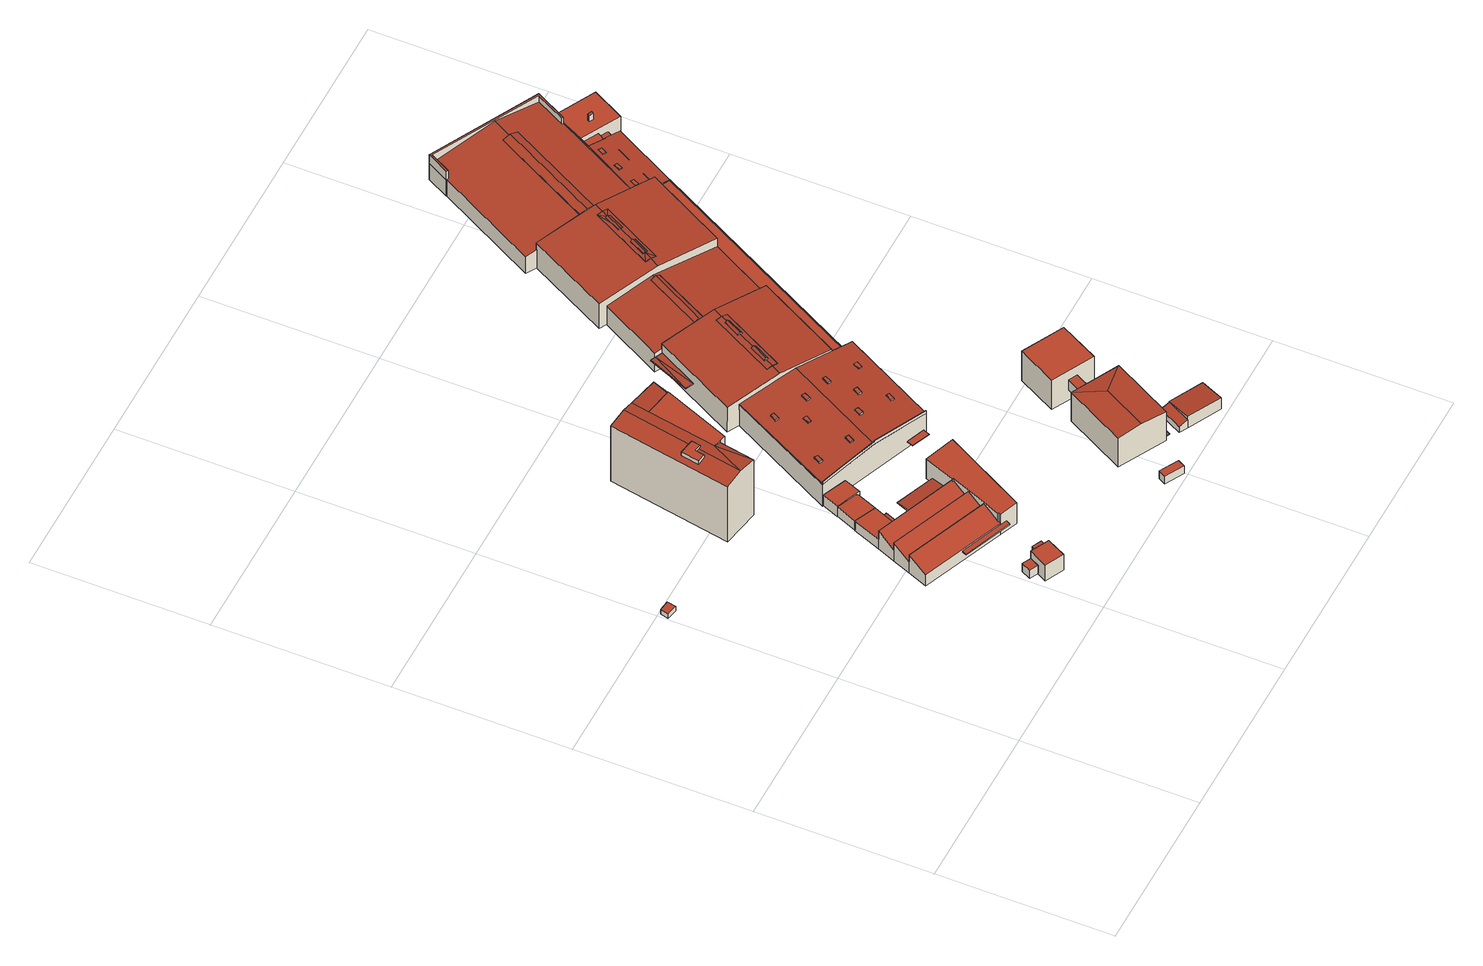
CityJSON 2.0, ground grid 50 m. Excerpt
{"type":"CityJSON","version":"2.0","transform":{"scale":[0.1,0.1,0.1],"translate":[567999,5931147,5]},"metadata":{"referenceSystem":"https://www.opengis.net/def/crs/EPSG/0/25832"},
"CityObjects":{
"building1":{"type":"Building","attributes":{"Grundfläche 2D":"7.937900","Grundhöhe NN":"5.706"},"geometry":[{"type":"Solid","lod":"3","boundaries":[[[[0,1,2,3]],[[4,5,3,2]],[[5,6,0,3]],[[6,7,1,0]],[[7,4,2,1]],[[7,6,5,4]]]],"semantics":{"surfaces":[{"type":"RoofSurface"},{"type":"WallSurface"},{"type":"GroundSurface"}],"values":[[0,1,1,1,1,2]]}}]},
"building2":{"type":"Building","attributes":{"Grundfläche 2D":"8.030870","Grundhöhe NN":"5.573"},"geometry":[{"type":"Solid","lod":"3","boundaries":[[[[8,9,10,11]],[[12,13,11,10]],[[13,14,8,11]],[[14,15,9,8]],[[15,12,10,9]],[[15,14,13,12]]]],"semantics":{"surfaces":[{"type":"RoofSurface"},{"type":"WallSurface"},{"type":"GroundSurface"}],"values":[[0,1,1,1,1,2]]}}]},
"building3":{"type":"Building","attributes":{"Grundfläche 2D":"35.254790","Grundhöhe NN":"5.574"},"geometry":[{"type":"Solid","lod":"3","boundaries":[[[[16,17,18,19]],[[17,16,20,21]],[[18,17,21,13]],[[19,18,13,22]],[[16,19,22,20]],[[21,20,22,13]]]],"semantics":{"surfaces":[{"type":"RoofSurface"},{"type":"WallSurface"},{"type":"GroundSurface"}],"values":[[0,1,1,1,1,2]]}}]},
"building4":{"type":"Building","attributes":{"Grundfläche 2D":"9.072774","Grundhöhe NN":"5.577"},"geometry":[{"type":"Solid","lod":"3","boundaries":[[[[23,24,25,26]],[[27,21,26,25]],[[21,28,23,26]],[[28,29,24,23]],[[29,27,25,24]],[[29,28,21,27]]]],"semantics":{"surfaces":[{"type":"RoofSurface"},{"type":"WallSurface"},{"type":"GroundSurface"}],"values":[[0,1,1,1,1,2]]}}]},
"building5":{"type":"Building","attributes":{"Grundfläche 2D":"697.572268","Grundhöhe NN":"5.424"},"children":["building5-1","building5-2"],"geometry":[{"type":"Solid","lod":"3","boundaries":[[[[30,31,32,33]],[[34,35,36,37,38,39]],[[40,41,42,43]],[[44,45,46,47]],[[48,49,50,51,52,53]],[[54,55,56,57,58,59,60,61,62,63]],[[30,33,51,50,64,65]],[[51,33,66,67,52]],[[59,58,68,69]],[[61,60,59,69,64,50,49]],[[61,49,48,62]],[[45,44,39,38,54,63,62,48,53]],[[54,38,37,55]],[[55,37,36,56]],[[56,36,70,71,57]],[[58,57,71,68]],[[43,42,72,73,31,30,65,74]],[[32,31,73,75]],[[33,32,75,66]],[[34,47,76,77,35]],[[35,77,70,36]],[[39,44,47,34]],[[40,43,74,78]],[[41,40,78,79]],[[42,41,79,72]],[[46,52,67,76,47]],[[45,53,52,46]],[[73,72,79,78,74,65,64,69,68,71,70,77,76,67,66,75]]]],"semantics":{"surfaces":[{"type":"RoofSurface"},{"type":"WallSurface"},{"type":"GroundSurface"}],"values":[[0,0,0,0,0,0,1,1,1,1,1,1,1,1,1,1,1,1,1,1,1,1,1,1,1,1,1,2]]}}]},
"building5-1":{"type":"BuildingInstallation","parents":["building5"],"geometry":[{"type":"MultiSurface","lod":"3","boundaries":[[[80,81,82,83]],[[84,85,83,82]],[[85,86,80,83]],[[86,87,81,80]],[[87,84,82,81]],[[87,86,85,84]]],"semantics":{"surfaces":[{"type":"RoofSurface"},{"type":"WallSurface"},{"type":"OuterCeilingSurface"}],"values":[0,1,1,1,1,2]}}]},
"building5-2":{"type":"BuildingInstallation","parents":["building5"],"geometry":[{"type":"MultiSurface","lod":"3","boundaries":[[[88,89,90,91]],[[89,88,92,93]],[[90,89,93,94]],[[91,90,94,95]],[[95,92,88,91]],[[93,92,95,94]]],"semantics":{"surfaces":[{"type":"RoofSurface"},{"type":"WallSurface"},{"type":"OuterCeilingSurface"}],"values":[0,1,1,1,1,2]}}]},
"building6":{"type":"Building","attributes":{"Grundfläche 2D":"83.211947","Grundhöhe NN":"5.454"},"geometry":[{"type":"Solid","lod":"3","boundaries":[[[[96,97,98,99,100]],[[32,31,101,102]],[[98,97,103,104]],[[105,106,100,99,98,104,107,102,101]],[[96,100,106,108]],[[97,96,108,103]],[[31,32,109,110]],[[101,31,110,105]],[[32,102,107,109]],[[105,110,109,107,104,103,108,106]]]],"semantics":{"surfaces":[{"type":"RoofSurface"},{"type":"WallSurface"},{"type":"GroundSurface"}],"values":[[0,0,1,1,1,1,1,1,1,2]]}}]},
"building7":{"type":"Building","attributes":{"Grundfläche 2D":"525.266429","Grundhöhe NN":"5.475"},"geometry":[{"type":"Solid","lod":"3","boundaries":[[[[111,112,113,114,115,116]],[[117,118,119,120,121,122,123,124,125,126]],[[127,128,117]],[[129,124,123,130,131,118,117,128,132]],[[127,133,128]],[[134,132,128,135,136]],[[137,138,139]],[[129,132,138,137]],[[133,135,128]],[[132,134,138]],[[112,111,121,120]],[[113,112,120,119]],[[131,114,113,119,118]],[[115,114,131,130]],[[123,122,116,115,130]],[[122,121,111,116]],[[140,127,117,126,141,142]],[[133,127,140,143]],[[135,133,143,144,136]],[[138,134,136,144,145]],[[139,138,145,146]],[[137,139,146,147]],[[125,124,129,137,147,148]],[[126,125,148,141]],[[140,142,141,148,147,146,145,144,143]]]],"semantics":{"surfaces":[{"type":"RoofSurface"},{"type":"WallSurface"},{"type":"GroundSurface"}],"values":[[0,0,0,0,0,0,0,0,1,1,1,1,1,1,1,1,1,1,1,1,1,1,1,1,2]]}}]},
"building8":{"type":"Building","attributes":{"Grundfläche 2D":"13.972113","Grundhöhe NN":"5.675"},"geometry":[{"type":"Solid","lod":"3","boundaries":[[[[149,150,151,152]],[[153,154,152,151]],[[154,155,149,152]],[[155,156,150,149]],[[156,153,151,150]],[[156,155,154,153]]]],"semantics":{"surfaces":[{"type":"RoofSurface"},{"type":"WallSurface"},{"type":"GroundSurface"}],"values":[[0,1,1,1,1,2]]}}]},
"building9":{"type":"Building","attributes":{"Grundfläche 2D":"296.622629","Grundhöhe NN":"5.652"},"children":["building9-1"],"geometry":[{"type":"Solid","lod":"3","boundaries":[[[[157,158,159,160]],[[158,161,162,159]],[[160,159,162]],[[161,158,157,163,164]],[[161,164,165,162]],[[160,162,165,166]],[[157,160,166,163]],[[164,163,166,165]]]],"semantics":{"surfaces":[{"type":"RoofSurface"},{"type":"WallSurface"},{"type":"GroundSurface"}],"values":[[0,0,0,1,1,1,1,2]]}}]},
"building9-1":{"type":"BuildingInstallation","parents":["building9"],"geometry":[{"type":"MultiSurface","lod":"3","boundaries":[[[167,168,169,170]],[[171,172,170,169]],[[172,173,167,170]],[[173,174,168,167]],[[174,171,169,168]],[[174,173,172,171]]],"semantics":{"surfaces":[{"type":"RoofSurface"},{"type":"WallSurface"},{"type":"OuterCeilingSurface"}],"values":[0,1,1,1,1,2]}}]},
"building10":{"type":"Building","attributes":{"Grundfläche 2D":"101.902191","Grundhöhe NN":"5.729"},"geometry":[{"type":"Solid","lod":"3","boundaries":[[[[175,176,177,178]],[[179,180,181,182,183]],[[178,177,184,185]],[[175,178,185,186]],[[176,175,186,187]],[[188,181,180,179,189,190]],[[182,181,188,191]],[[176,183,182,191,184,177]],[[183,176,187,189,179]],[[185,184,191,188,190,189,187,186]]]],"semantics":{"surfaces":[{"type":"RoofSurface"},{"type":"WallSurface"},{"type":"GroundSurface"}],"values":[[0,0,1,1,1,1,1,1,1,2]]}}]},
"building11":{"type":"Building","attributes":{"Grundfläche 2D":"181.479915","Grundhöhe NN":"5.761"},"geometry":[{"type":"Solid","lod":"3","boundaries":[[[[192,193,194,195]],[[196,197,198,199]],[[195,194,200,201]],[[192,195,201,202]],[[194,193,203,200]],[[196,199,204,205]],[[197,196,205,206]],[[207,198,197,206],[193,192,202,203]],[[199,198,207,204]],[[203,202,201,200]],[[206,205,204,207]]]],"semantics":{"surfaces":[{"type":"RoofSurface"},{"type":"WallSurface"},{"type":"GroundSurface"}],"values":[[0,0,1,1,1,1,1,1,1,2,2]]}}]},
"building12":{"type":"Building","attributes":{"Grundfläche 2D":"5403.569977","Grundhöhe NN":"5.429"},"children":["building12-1","building12-2","building12-3","building12-4","building12-5","building12-6","building12-7","building12-8","building12-9","building12-10","building12-11","building12-12","building12-13","building12-14","building12-15","building12-16","building12-17","building12-18","building12-19","building12-20"],"geometry":[{"type":"MultiSurface","lod":"3","boundaries":[[[208,209,210,211,212,213,214,215]],[[216,214,213,217]],[[218,219,220,221,222,223,224,225,226,227,228,229,230]],[[231,232,233,234,235,228,227,236]],[[232,237,238,233]],[[232,239,240,241,242,243,244,245,246,247,237]],[[248,238,237]],[[249,250,238,248]],[[251,252,253,254,255,256,257,258,259,260]],[[261,262,263,264,265,266]],[[267,261,266,268]],[[269,270,271,272,273,274,275,276,277,278]],[[275,274,279,280,269,278,281,282,283]],[[284,285,286,287,288,289,290,291,292,293,294,295]],[[284,295,296,297,292,291,298,299,288,287,300,301,302,303]],[[304,305,306,307,308,309,310,311]],[[308,307,312,313,304,311,314,315,316]],[[317,318,319]],[[320,321,322,323,324,325,319,318,326,327]],[[328,329,318,317]],[[330,331,318,329,332,333,334,335,336,337,338,322,321,339,340,341]],[[342,343,333,332]],[[325,333,343]],[[325,324,344,333]],[[345,346,347,348,349,350,351,352,353]],[[354,355,356,357,350,349,358,359,360,346,345]],[[361,362,363,364]],[[364,365,366,367,368,362,361]],[[366,365,369,370,371,372,373,374,367]],[[375,376,377,378,379,380]],[[381,382,383]],[[384,382,381]],[[384,381,385]],[[231,236,216,217]],[[215,214,216,236,227,226,208]],[[226,225,224,223,211,210,209,208]],[[386,387,253,252]],[[387,219,218,255,254,253]],[[256,255,218,230]],[[228,235,257,256,230,229]],[[235,234,258,257]],[[234,233,259,258]],[[233,238,388,260,259]],[[388,389,390,386,252,251,260]],[[279,274,273,272,268,266,265,264]],[[267,268,272,271]],[[271,270,269,280,263,262,261,267]],[[264,263,280,279]],[[295,294,305,304,313,296]],[[297,296,313,312]],[[292,297,312,307,306,293]],[[294,293,306,305]],[[349,348,329,328,317,319,359,358]],[[332,329,348,347]],[[342,332,347,346,360,325,343]],[[319,325,360,359]],[[365,364,363,391,392,369]],[[363,362,393,391]],[[394,371,370,369,392,395]],[[396,397,374,373,372,371,394,398]],[[380,379,399,400]],[[401,386,390,389,388,402,403]],[[387,386,401,404]],[[219,387,404,405]],[[220,219,405,406]],[[221,220,406,407]],[[245,239,408,409]],[[378,246,245,409,399,379]],[[246,378,377,247]],[[247,377,376,237]],[[237,376,375,248]],[[410,249,248,375,380,400]],[[250,249,410,411]],[[238,250,411,412]],[[388,238,412,402]],[[277,276,413,414]],[[282,281,415,416]],[[282,416,417,283]],[[418,310,309,283,417],[419,420,383,382]],[[368,367,374,314,311,310,418,393,362]],[[314,374,397,421,315]],[[283,309,308,316,315,421,413,276,275]],[[278,277,414,351,350,357,422,415,281]],[[352,351,414,408,239,353]],[[231,217,213,212,211,223,222,356,355,354,345,353,239,232]],[[407,422,357,356,222,221]],[[385,381,383,420,423]],[[384,385,423,424]],[[382,384,424,419]],[[420,419,424,423]],[[418,417,416,415,422,407,406,405,404,401,403,402,412,411,410,400,399,409,408,414,413,421,397,396,398,394,395,392,391,393]],[[239,245,244,243,242,241,240]]],"semantics":{"surfaces":[{"type":"RoofSurface"},{"type":"WallSurface"},{"type":"GroundSurface"}],"values":[0,0,0,0,0,0,0,0,0,0,0,0,0,0,0,0,0,0,0,0,0,0,0,0,0,0,0,0,0,0,0,0,0,1,1,1,1,1,1,1,1,1,1,1,1,1,1,1,1,1,1,1,1,1,1,1,1,1,1,1,1,1,1,1,1,1,1,1,1,1,1,1,1,1,1,1,1,1,1,1,1,1,1,1,1,1,1,1,1,2,2,0]}}]},
"building12-1":{"type":"BuildingInstallation","parents":["building12"],"geometry":[{"type":"MultiSurface","lod":"3","boundaries":[[[425,426,427,428]],[[428,427,429,430]],[[425,428,430,431]],[[431,432,426,425]],[[432,429,427,426]]],"semantics":{"surfaces":[{"type":"RoofSurface"},{"type":"WallSurface"}],"values":[0,1,1,1,1]}}]},
"building12-2":{"type":"BuildingInstallation","parents":["building12"],"geometry":[{"type":"MultiSurface","lod":"3","boundaries":[[[433,434,435,436]],[[436,435,437,438]],[[433,436,438,439]],[[434,433,439,440]],[[435,434,440,437]]],"semantics":{"surfaces":[{"type":"RoofSurface"},{"type":"WallSurface"}],"values":[0,1,1,1,1]}}]},
"building12-3":{"type":"BuildingInstallation","parents":["building12"],"geometry":[{"type":"MultiSurface","lod":"3","boundaries":[[[441,442,443,444]],[[444,443,445,446]],[[441,444,446,447]],[[442,441,447,448]],[[443,442,448,445]]],"semantics":{"surfaces":[{"type":"RoofSurface"},{"type":"WallSurface"}],"values":[0,1,1,1,1]}}]},
"building12-4":{"type":"BuildingInstallation","parents":["building12"],"geometry":[{"type":"MultiSurface","lod":"3","boundaries":[[[449,450,451,452]],[[451,453,454,452]],[[450,449,290,289]],[[288,299,453,451,450,289]],[[454,453,299,298]],[[291,290,449,452,454,298]]],"semantics":{"surfaces":[{"type":"RoofSurface"},{"type":"WallSurface"}],"values":[0,0,1,1,1,1]}}]},
"building12-5":{"type":"BuildingInstallation","parents":["building12"],"geometry":[{"type":"MultiSurface","lod":"3","boundaries":[[[455,456,457,458,459,460]],[[461,455,460,462]],[[458,457,286,285]],[[303,302,462,460,459,458,285,284]],[[461,462,302,301]],[[287,286,457,456,455,461,301,300]]],"semantics":{"surfaces":[{"type":"RoofSurface"},{"type":"WallSurface"}],"values":[0,0,1,1,1,1]}}]},
"building12-6":{"type":"BuildingInstallation","parents":["building12"],"geometry":[{"type":"MultiSurface","lod":"3","boundaries":[[[463,464,465,466]],[[467,468,463,466,469,470]],[[466,465,326,318]],[[330,470,469,466,318,331]],[[470,330,341]],[[467,470,341,340]],[[321,320,464,463,468,467,340,339]],[[326,465,327]],[[327,465,464,320]]],"semantics":{"surfaces":[{"type":"RoofSurface"},{"type":"WallSurface"}],"values":[0,0,1,1,1,1,1,1,1]}}]},
"building12-7":{"type":"BuildingInstallation","parents":["building12"],"geometry":[{"type":"MultiSurface","lod":"3","boundaries":[[[471,472,473,474]],[[473,472,475,476,477,478]],[[472,471,323,322]],[[337,476,475,472,322,338]],[[477,476,337,336]],[[336,335,477]],[[333,478,477,335,334]],[[478,333,473]],[[474,473,333,344]],[[474,344,324]],[[471,474,324,323]]],"semantics":{"surfaces":[{"type":"RoofSurface"},{"type":"WallSurface"}],"values":[0,0,1,1,1,1,1,1,1,1,1]}}]},
"building12-8":{"type":"BuildingInstallation","parents":["building12"],"geometry":[{"type":"MultiSurface","lod":"3","boundaries":[[[479,480,481,482]],[[482,481,483,484]],[[479,482,484,485]],[[480,479,485,486]],[[481,480,486,483]]],"semantics":{"surfaces":[{"type":"RoofSurface"},{"type":"WallSurface"}],"values":[0,1,1,1,1]}}]},
"building12-9":{"type":"BuildingInstallation","parents":["building12"],"geometry":[{"type":"MultiSurface","lod":"3","boundaries":[[[487,488,489,490]],[[490,489,491,492]],[[487,490,492,493]],[[488,487,493,494]],[[489,488,494,491]]],"semantics":{"surfaces":[{"type":"RoofSurface"},{"type":"WallSurface"}],"values":[0,1,1,1,1]}}]},
"building12-10":{"type":"BuildingInstallation","parents":["building12"],"geometry":[{"type":"MultiSurface","lod":"3","boundaries":[[[495,496,497,498]],[[498,497,499,500]],[[495,498,500,501]],[[496,495,501,502]],[[497,496,502,499]]],"semantics":{"surfaces":[{"type":"RoofSurface"},{"type":"WallSurface"}],"values":[0,1,1,1,1]}}]},
"building12-11":{"type":"BuildingInstallation","parents":["building12"],"geometry":[{"type":"MultiSurface","lod":"3","boundaries":[[[503,504,505,506,507,508]],[[504,503,509,510]],[[511,506,505,504,510,512]],[[507,506,511,513]],[[509,503,508,507,513,514]]],"semantics":{"surfaces":[{"type":"RoofSurface"},{"type":"WallSurface"}],"values":[0,1,1,1,1]}}]},
"building12-12":{"type":"BuildingInstallation","parents":["building12"],"geometry":[{"type":"MultiSurface","lod":"3","boundaries":[[[515,516,517,518,519,520,521,522]],[[518,523,524,519]],[[517,516,515,364,365,369,523,518]],[[524,523,369,370]],[[525,361,522,521,520,519,524,370,366]],[[361,364,515,522]]],"semantics":{"surfaces":[{"type":"RoofSurface"},{"type":"WallSurface"}],"values":[0,0,1,1,1,1]}}]},
"building12-13":{"type":"BuildingInstallation","parents":["building12"],"geometry":[{"type":"MultiSurface","lod":"3","boundaries":[[[526,527,528,529]],[[529,528,530,531]],[[526,529,531,532]],[[527,526,532,533]],[[528,527,533,530]]],"semantics":{"surfaces":[{"type":"RoofSurface"},{"type":"WallSurface"}],"values":[0,1,1,1,1]}}]},
"building12-14":{"type":"BuildingInstallation","parents":["building12"],"geometry":[{"type":"MultiSurface","lod":"3","boundaries":[[[534,535,536,537]],[[537,536,538,539]],[[534,537,539,540]],[[535,534,540,541]],[[536,535,541,538]]],"semantics":{"surfaces":[{"type":"RoofSurface"},{"type":"WallSurface"}],"values":[0,1,1,1,1]}}]},
"building12-15":{"type":"BuildingInstallation","parents":["building12"],"geometry":[{"type":"MultiSurface","lod":"3","boundaries":[[[542,543,544,545]],[[545,544,546,547]],[[542,545,547,548]],[[543,542,548,549]],[[544,543,549,546]]],"semantics":{"surfaces":[{"type":"RoofSurface"},{"type":"WallSurface"}],"values":[0,1,1,1,1]}}]},
"building12-16":{"type":"BuildingInstallation","parents":["building12"],"geometry":[{"type":"MultiSurface","lod":"3","boundaries":[[[550,551,552,553]],[[553,552,554,555]],[[550,553,555,556]],[[551,550,556,557]],[[552,551,557,554]]],"semantics":{"surfaces":[{"type":"RoofSurface"},{"type":"WallSurface"}],"values":[0,1,1,1,1]}}]},
"building12-17":{"type":"BuildingInstallation","parents":["building12"],"geometry":[{"type":"MultiSurface","lod":"3","boundaries":[[[558,559,560,561]],[[561,560,562,563]],[[558,561,563,564]],[[559,558,564,565]],[[560,559,565,562]]],"semantics":{"surfaces":[{"type":"RoofSurface"},{"type":"WallSurface"}],"values":[0,1,1,1,1]}}]},
"building12-18":{"type":"BuildingInstallation","parents":["building12"],"geometry":[{"type":"MultiSurface","lod":"3","boundaries":[[[566,567,568,569]],[[569,568,570,571]],[[566,569,571,572]],[[567,566,572,573]],[[568,567,573,570]]],"semantics":{"surfaces":[{"type":"RoofSurface"},{"type":"WallSurface"}],"values":[0,1,1,1,1]}}]},
"building12-19":{"type":"BuildingInstallation","parents":["building12"],"geometry":[{"type":"MultiSurface","lod":"3","boundaries":[[[574,575,576,577]],[[577,576,578,579]],[[574,577,579,580]],[[575,574,580,581]],[[576,575,581,578]]],"semantics":{"surfaces":[{"type":"RoofSurface"},{"type":"WallSurface"}],"values":[0,1,1,1,1]}}]},
"building12-20":{"type":"BuildingInstallation","parents":["building12"],"geometry":[{"type":"MultiSurface","lod":"3","boundaries":[[[582,583,584,585]],[[586,587,582,585]],[[588,586,585,584]],[[587,589,583,582]],[[589,588,584,583]],[[589,587,586,588]]],"semantics":{"surfaces":[{"type":"RoofSurface"},{"type":"WallSurface"},{"type":"OuterCeilingSurface"}],"values":[0,1,1,1,1,2]}}]},
"building13":{"type":"Building","attributes":{"Grundfläche 2D":"340.974340","Grundhöhe NN":"9.170"},"geometry":[{"type":"Solid","lod":"3","boundaries":[[[[590,591,592,593]],[[594,595,596,597,598,599,600]],[[601,602,603,604]],[[605,597,591,590]],[[597,596,592,591]],[[596,606,593,592]],[[606,605,590,593]],[[607,608,605,606]],[[608,609,610,598,597,605]],[[610,611,599,598]],[[611,612,600,599]],[[612,613,594,600]],[[613,614,595,594]],[[595,614,615,607,606,596]],[[616,617,604,603]],[[617,618,601,604]],[[618,619,602,601]],[[619,616,603,602]],[[608,607,615,614,613,612,611,610,609]],[[619,618,617,616]]]],"semantics":{"surfaces":[{"type":"RoofSurface"},{"type":"WallSurface"},{"type":"GroundSurface"}],"values":[[0,0,0,1,1,1,1,1,1,1,1,1,1,1,1,1,1,1,2,2]]}}]}
},
"vertices":[
[39,989,24],[9,994,24],[4,970,24],[35,964,24],[4,970,7],[35,964,7],[39,989,7],[9,994,7],
[524,236,36],[510,209,36],[534,197,36],[548,224,36],[534,197,6],[548,224,6],[524,236,6],[510,209,6],
[572,144,63],[600,198,63],[548,224,63],[520,170,63],[572,144,6],[600,198,6],[520,170,6],
[613,225,36],[587,238,36],[573,211,36],[600,198,36],[573,211,6],[613,225,6],[587,238,6],
[506,570,37],[538,648,37],[475,675,39],[443,595,39],[401,490,71],[379,434,44],[617,339,44],[620,346,47],[618,347,47],[638,395,71],[525,586,33],[537,617,33],[527,621,33],[515,590,33],[638,395,45],[659,448,71],[422,543,71],[401,490,45],[679,497,68],[675,499,68],[677,502,70],[443,595,70],[422,543,44],[659,448,44],[618,347,77],[620,346,77],[617,339,77],[668,318,79],[795,555,80],[711,588,76],[677,502,76],[675,499,76],[679,497,76],[638,395,77],[677,502,4],[506,570,4],[443,595,4],[422,543,4],[795,555,4],[711,588,4],[617,339,4],[668,318,4],[527,621,4],[538,648,4],[515,590,4],[475,675,4],[401,490,4],[379,434,4],[525,586,4],[537,617,4],
[679,557,50],[567,601,50],[548,553,56],[660,508,56],[548,553,48],[660,508,48],[679,557,48],[567,601,48],
[495,388,42],[490,375,39],[629,319,39],[634,332,42],[495,388,37],[490,375,37],[629,319,37],[634,332,37],
[588,754,41],[517,782,44],[498,735,44],[499,734,44],[569,706,41],[562,709,37],[499,734,39],[517,782,5],[498,735,5],[562,709,5],[569,706,5],[499,734,5],[588,754,5],[475,675,5],[538,648,5],
[339,1043,225],[363,1039,225],[368,1066,225],[389,1062,225],[393,1087,225],[348,1095,225],[359,936,218],[382,1063,218],[368,1066,216],[363,1039,216],[339,1043,212],[348,1095,212],[386,1088,218],[422,1289,218],[367,1299,209],[304,946,209],[415,926,208],[411,1032,214],[456,1283,214],[393,1087,218],[389,1062,218],[447,1231,214],[433,1028,208],[530,1216,213],[433,1028,214],[453,1024,213],[552,1266,204],[530,1216,206],[532,1215,206],[415,926,5],[304,946,5],[359,936,5],[433,1028,5],[453,1024,5],[530,1216,5],[532,1215,5],[552,1266,5],[367,1299,5],
[1007,30,35],[955,59,35],[943,38,35],[996,9,35],[943,38,7],[996,9,7],[1007,30,7],[955,59,7],
[946,168,113],[1010,134,119],[1076,258,119],[1038,341,113],[1079,97,113],[1171,271,113],[946,168,7],[1079,97,7],[1171,271,7],[1038,341,7],
[1091,94,20],[1108,125,20],[1097,130,20],[1080,100,20],[1097,130,18],[1080,100,18],[1091,94,18],[1108,125,18],
[1117,80,28],[1141,67,35],[1177,134,35],[1152,147,28],[1234,18,48],[1235,20,47],[1270,86,38],[1177,135,38],[1141,67,48],[1177,134,7],[1152,147,7],[1117,80,7],[1141,67,7],[1270,86,7],[1234,18,7],[1235,20,7],[1177,135,7],
[1123,364,83],[1099,376,83],[1071,324,83],[1095,311,83],[1110,511,116],[1052,401,116],[1170,339,116],[1228,450,116],[1071,324,46],[1095,311,46],[1123,364,46],[1099,376,46],[1228,450,8],[1110,511,8],[1052,401,8],[1170,339,8],
[1231,2000,92],[1231,1999,92],[1211,1962,92],[1076,1708,92],[1095,1698,99],[1096,1697,100],[1251,1989,100],[1250,1990,99],[1272,1978,92],[1117,1686,92],[1076,2079,65],[1072,2081,65],[917,1790,65],[946,1774,70],[947,1776,70],[1076,1708,90],[1211,1962,90],[1231,1999,90],[1231,2000,90],[1250,1990,93],[1280,2046,93],[1121,2130,68],[1107,2138,65],[1117,1686,89],[1222,1630,72],[1362,1895,72],[1358,1897,73],[1402,1981,73],[1272,1978,89],[1319,1806,72],[1380,1927,72],[1275,1602,65],[1273,1598,65],[1311,1578,60],[1312,1577,60],[1409,1759,61],[1393,1767,63],[1370,1780,66],[1365,1782,66],[1365,1781,66],[1334,1834,72],[1444,1775,72],[1493,1867,72],[1109,2143,95],[1105,2145,95],[1071,2082,95],[1072,2081,95],[1076,2079,95],[1107,2138,95],[1402,1981,95],[1358,1897,95],[1362,1895,95],[1409,1984,95],[970,1457,98],[969,1457,98],[957,1463,92],[873,1303,92],[884,1297,98],[885,1296,98],[981,1451,92],[897,1290,92],[969,1457,92],[970,1457,92],[981,1451,90],[897,1290,90],[885,1296,91],[884,1297,92],[879,1288,92],[1057,1194,65],[1152,1371,65],[974,1466,92],[873,1303,90],[957,1463,90],[846,1534,72],[751,1357,72],[770,1346,74],[813,1079,117],[808,1081,116],[833,1128,116],[838,1126,117],[863,1174,117],[858,1177,116],[883,1224,116],[888,1221,117],[899,1241,117],[885,1249,113],[787,1063,113],[801,1056,117],[816,1048,113],[914,1233,113],[894,1218,116],[869,1171,116],[839,1125,117],[844,1122,115],[819,1075,115],[814,1078,117],[802,1056,114],[787,1063,112],[885,1249,112],[900,1241,114],[915,1269,114],[770,1346,95],[642,1106,95],[787,1029,114],[914,1233,112],[816,1048,112],[931,952,95],[1059,1193,95],[1057,1194,95],[1003,1485,117],[1014,1506,117],[988,1493,114],[1032,1555,116],[1038,1552,117],[1062,1597,117],[1056,1600,116],[1070,1626,116],[1082,1670,114],[1008,1509,116],[1018,1528,116],[1004,1485,117],[1017,1477,114],[1020,1503,116],[1015,1505,117],[1111,1655,114],[1086,1643,117],[1087,1642,117],[1092,1639,116],[1082,1621,116],[1068,1594,116],[1063,1596,117],[1039,1551,117],[1044,1548,116],[1029,1520,116],[1098,1662,117],[1097,1662,117],[1080,1646,116],[1112,1688,115],[1098,1662,115],[1111,1655,113],[1017,1477,113],[1004,1485,115],[989,1458,115],[1152,1371,95],[1273,1598,95],[1275,1602,95],[1096,1697,113],[1095,1698,113],[947,1776,95],[825,1545,95],[1003,1485,115],[988,1493,113],[1082,1670,113],[518,784,83],[675,1088,83],[515,783,83],[517,782,83],[679,717,102],[680,719,102],[831,1005,102],[787,1029,96],[845,651,83],[846,653,83],[988,922,83],[971,931,85],[970,931,85],[931,952,90],[1334,1834,56],[1319,1806,56],[1365,1781,56],[1365,1782,56],[1367,1781,56],[1382,1808,56],[750,1354,61],[708,1230,62],[769,1344,62],[686,1241,60],[736,1361,60],[1105,2145,65],[1071,2082,65],[1409,1984,72],[1283,2051,93],[1109,2143,65],[515,783,4],[845,651,4],[675,1088,4],[988,922,4],[846,653,4],[970,931,4],[931,952,4],[971,931,4],[1367,1781,4],[1382,1808,4],[1105,2145,4],[1409,1984,4],[1109,2143,4],[1071,2082,4],[1072,2081,4],[917,1790,4],[946,1774,4],[1275,1602,4],[1370,1780,4],[1444,1775,4],[1493,1867,4],[1380,1927,4],[1057,1194,4],[1152,1371,4],[846,1534,4],[751,1357,4],[770,1346,4],[642,1106,4],[708,1230,58],[769,1344,58],[1059,1193,4],[825,1545,4],[736,1361,58],[686,1241,58],
[1297,1715,72],[1288,1720,72],[1279,1702,72],[1288,1698,72],[1279,1702,70],[1288,1698,69],[1297,1715,69],[1288,1720,70],
[1265,1655,72],[1257,1659,72],[1247,1642,72],[1256,1637,72],[1247,1642,70],[1256,1637,69],[1265,1655,69],[1257,1659,70],
[1328,1773,72],[1319,1778,72],[1310,1761,72],[1318,1756,72],[1310,1761,71],[1318,1756,69],[1328,1773,69],[1319,1778,71],
[883,1224,117],[858,1177,117],[864,1174,122],[889,1221,122],[869,1171,117],[894,1218,117],
[839,1125,122],[839,1125,121],[833,1128,117],[808,1081,117],[814,1078,121],[814,1078,122],[844,1122,117],[819,1075,117],
[1038,1552,122],[1032,1555,118],[1008,1509,118],[1014,1506,122],[1044,1548,118],[1039,1551,121],[1015,1505,121],[1020,1503,118],
[1056,1600,117],[1062,1597,121],[1086,1643,121],[1080,1646,117],[1063,1596,121],[1068,1594,117],[1092,1639,117],[1087,1642,120],
[830,844,99],[820,827,99],[829,822,99],[839,839,99],[829,822,93],[839,839,93],[830,844,94],[820,827,94],
[668,998,92],[658,980,92],[668,975,92],[677,993,92],[668,975,88],[677,993,88],[668,998,86],[658,980,86],
[914,884,91],[905,866,91],[914,861,91],[924,879,91],[914,861,87],[924,879,87],[914,884,88],[905,866,88],
[754,929,102],[763,947,102],[760,949,102],[754,952,102],[744,934,102],[753,930,102],[754,929,98],[763,947,98],[754,952,97],[760,949,98],[744,934,97],[753,930,98],
[517,782,92],[588,754,100],[679,717,111],[681,716,112],[682,718,112],[680,719,111],[679,719,111],[518,784,92],[845,651,92],[846,653,92],[589,756,91],
[765,811,103],[755,793,103],[765,788,103],[774,806,103],[765,788,97],[774,806,97],[765,811,98],[755,793,98],
[670,793,102],[661,775,102],[670,770,102],[680,788,102],[670,770,98],[680,788,98],[670,793,97],[661,775,97],
[827,929,103],[818,911,103],[827,906,103],[836,924,103],[827,906,97],[836,924,97],[827,929,98],[818,911,98],
[852,765,91],[842,747,91],[851,742,91],[861,760,91],[851,742,87],[861,760,87],[852,765,88],[842,747,88],
[689,918,97],[680,900,97],[689,895,97],[699,913,97],[689,895,94],[699,913,94],[689,918,93],[680,900,93],
[584,838,92],[575,820,92],[584,815,92],[593,833,92],[584,815,87],[593,833,88],[584,838,86],[575,820,86],
[1411,1839,94],[1399,1845,94],[1395,1839,94],[1407,1833,94],[1395,1839,72],[1407,1833,72],[1411,1839,72],[1399,1845,72],
[828,635,29],[836,654,29],[784,675,29],[777,656,29],[777,656,27],[828,635,27],[784,675,27],[836,654,27],
[1312,1577,61],[1311,1578,61],[970,931,61],[971,931,61],[1059,1193,58],[931,952,58],[970,931,58],[1311,1578,58],[1273,1598,58],[1152,1371,58],[1057,1194,58],[1408,1794,44],[1382,1808,44],[1367,1781,44],[1393,1767,44],[1312,1577,58],[971,931,58],[971,931,56],[1312,1577,56],[1311,1578,56],[1273,1598,56],[1152,1371,56],[1057,1194,56],[1059,1193,56],[931,952,56],[970,931,56],[1367,1781,42],[1393,1767,42],[1408,1794,42],[1382,1808,42]
]}
